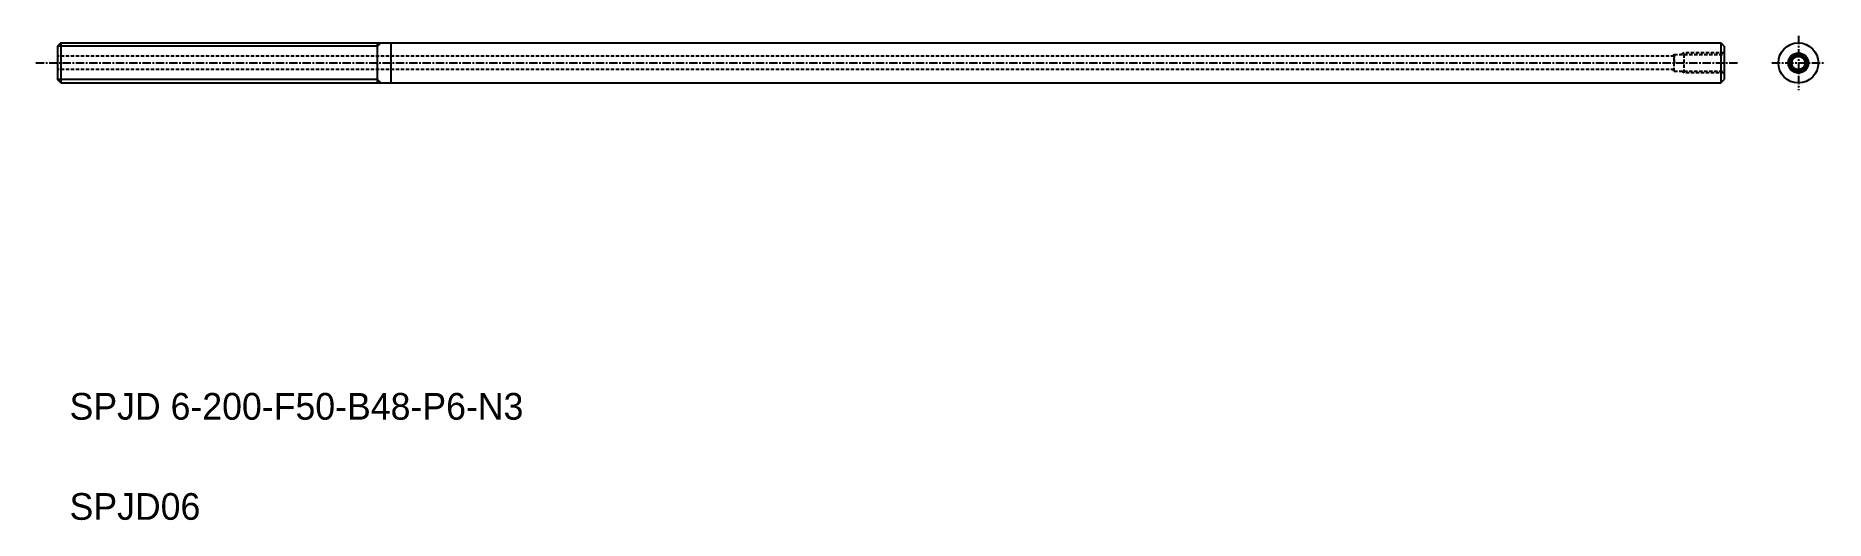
# Model space of a CAD drawing. Extents: x 107 to 376, y 110 to 182.
import ezdxf

# ---------------------------------------------------------------- set-up
doc = ezdxf.new("R2010")
doc.units = 0
doc.linetypes.add('CENTER', pattern=[2, 1.25, -0.25, 0.25, -0.25])
doc.linetypes.add('DASHED', pattern=[0.75, 0.5, -0.25])
doc.layers.get('0').update_dxf_attribs({"linetype": 'CONTINUOUS'})
doc.layers.add('CENTER', color=1, linetype='CENTER')

msp = doc.modelspace()

# ---------------------------------------------------------------- linework, layer by layer
at = {"color": 7, "linetype": 'CONTINUOUS'}
for p, q in [((110.87, 181.34), (110.37, 180.84)), ((110.37, 180.84), (110.37, 175.84)), ((110.87, 181.34), (359.87, 181.34)), ((110.87, 181.34), (110.87, 175.34)), ((158.37, 175.34), (158.37, 181.34)), ((160.37, 181.34), (160.37, 175.34)), ((165.62, 181.34), (165.62, 181.34)), ((170.37, 181.34), (170.37, 181.34)), ((359.87, 181.34), (359.87, 175.34)), ((360.37, 180.84), (359.87, 181.34)), ((360.37, 180.84), (360.37, 175.84)), ((110.87, 175.34), (110.37, 175.84)), ((110.87, 175.34), (359.87, 175.34)), ((359.87, 175.34), (360.37, 175.84))]:
    msp.add_line(p, q, dxfattribs=at)
at = {"color": 3, "linetype": 'CONTINUOUS'}
for p, q in [((158.37, 180.84), (110.37, 180.84)), ((158.37, 180.84), (158.87, 181.34)), ((158.37, 175.84), (110.37, 175.84)), ((158.37, 175.84), (158.87, 175.34))]:
    msp.add_line(p, q, dxfattribs=at)
at = {"color": 3, "linetype": 'DASHED'}
for p, q in [((354.37, 179.84), (353.94, 179.59)), ((360.37, 179.84), (354.37, 179.84)), ((354.37, 176.84), (354.37, 179.84)), ((354.37, 176.84), (354.37, 179.84)), ((352.87, 179.34), (110.37, 179.34)), ((352.87, 177.34), (110.37, 177.34)), ((352.87, 179.59), (352.75, 179.34)), ((352.87, 177.09), (352.75, 177.34)), ((352.87, 179.59), (360.37, 179.59)), ((352.87, 179.59), (352.87, 178.34)), ((352.87, 177.09), (352.87, 179.59)), ((352.87, 177.09), (352.87, 178.34)), ((352.87, 177.09), (360.37, 177.09)), ((354.37, 176.84), (353.94, 177.09)), ((360.37, 176.84), (354.37, 176.84))]:
    msp.add_line(p, q, dxfattribs=at)
at = {"color": 7, "linetype": 'CONTINUOUS'}
for radius in [3, 1]:
    msp.add_circle((371.51, 178.34), radius, dxfattribs=at)
at = {"color": 3, "linetype": 'CONTINUOUS'}
for radius in [1.5, 1.25]:
    msp.add_circle((371.51, 178.34), radius, dxfattribs=at)
at = {"layer": 'CENTER', "color": 1, "linetype": 'CENTER'}
for p, q in [((371.51, 182.4), (371.51, 174.24)), ((107.12, 178.34), (362.59, 178.34)), ((367.52, 178.34), (375.54, 178.34))]:
    msp.add_line(p, q, dxfattribs=at)

# ---------------------------------------------------------------- texts
at = {"color": 7, "linetype": 'CONTINUOUS'}
for s, p in [('SPJD 6-200-F50-B48-P6-N3', (112.18, 124.9)), ('SPJD06 ', (112.18, 109.9))]:
    msp.add_text(s, height=4, dxfattribs=at).set_placement(p)

doc.saveas('drawing.dxf')
